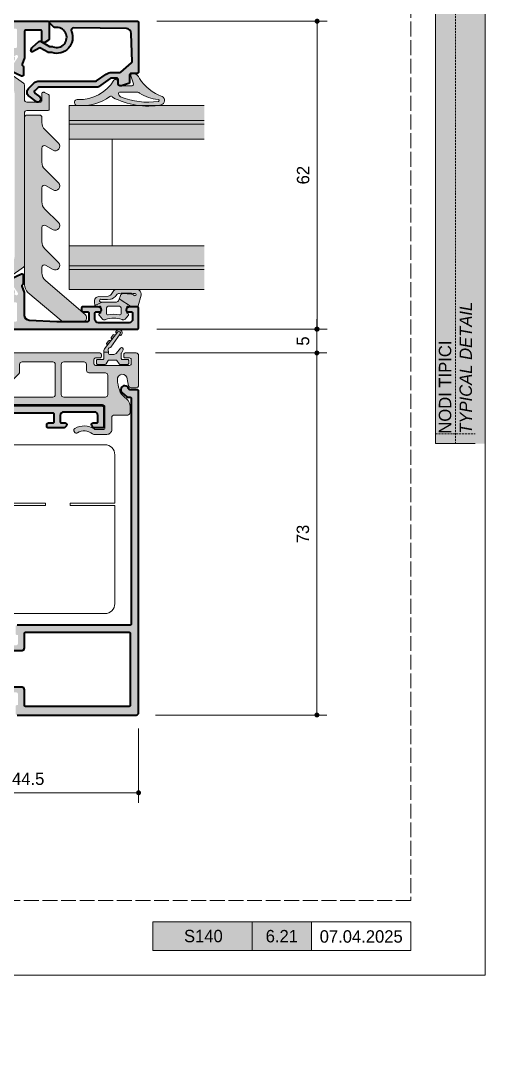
# Model space of a CAD drawing. Header units: millimetres. Extents: x -576 to 4430, y -1196 to 2690.
# Drawn here: x 116.4 to 210, y -803.3 to -593.9 of the extents above; entities that cross this region are included whole.
import ezdxf
from ezdxf.enums import TextEntityAlignment as Align

# ---------------------------------------------------------------- set-up
doc = ezdxf.new("R2010")
doc.units = ezdxf.units.MM
doc.header["$LTSCALE"] = 0.25
doc.header["$MEASUREMENT"] = 0
for name, pattern in [('ACAD_ISO02W100', [15, 12, -3]), ('DOT2', [0.125, 0, -0.125]), ('HIDDEN', [9.525, 6.35, -3.175])]:
    doc.linetypes.add(name, pattern=pattern)
doc.layers.get('0').update_dxf_attribs({"lineweight": 5})
doc.layers.get('Defpoints').update_dxf_attribs({"lineweight": 5})
for name, color, linetype, lineweight in [('01_Aluminum', 4, 'Continuous', 40), ('01_Dimension', 251, 'Continuous', 9), ('01_External Border', 150, 'Continuous', 20), ('01_Fill Glass', 254, 'Continuous', 0), ('01_Fill Plastic', 253, 'Continuous', 0), ('01_Fill Polyamide', 10, 'Continuous', 0), ('01_Glazing [Thin]', 6, 'Continuous', 18), ('01_Plastic', 3, 'Continuous', 20), ('01_Polyamide [Thin]', 201, 'Continuous', 18), ('01_Text', 40, 'Continuous', 25), ('01_Thin line', 8, 'Continuous', 9)]:
    doc.layers.add(name, color=color, linetype=linetype, lineweight=lineweight)
for name, color, linetype, lineweight, true_color in [('01_Fill 2°material', 7, 'Continuous', 0, 0xbfbfbf), ('01_Fill Aluminum', 7, 'Continuous', 0, 0xdcdcdc), ('01_Fill Border Red', 7, 'Continuous', 20, 0xe2001a), ('01_Text [White]', 7, 'Continuous', 25, 0xffffff)]:
    doc.layers.add(name, color=color, linetype=linetype, lineweight=lineweight, true_color=true_color)
doc.layers.add('01_Fill Border Grey', color=7, linetype='Continuous', true_color=0x555655)
doc.layers.add('02_Block Frame', color=7, linetype='Continuous', lineweight=5, true_color=0xe2001a, plot=False)
doc.layers.add('02_Layout Grid', color=252, linetype='DOT2', lineweight=5, plot=False, transparency=0.5)
doc.styles.add('ALUK Main&Secondary Titles', font='GOTHIC.TTF')
doc.styles.add('Aluk Text', font='GOTHIC.TTF')
doc.dimstyles.new('ALUK Manual 1-1', dxfattribs={"dimtxt": 2.5, "dimasz": 1, "dimexe": 2, "dimexo": 4, "dimgap": 1.5, "dimtad": 3, "dimdec": 1, "dimdsep": 46, "dimtxsty": 'Aluk Text', "dimblk": 'DOT', "dimcen": 0, "dimclrd": 256, "dimclre": 256, "dimclrt": 2, "dimaunit": 1, "dimadec": 0, "dimazin": 0, "dimtfac": 0.7, "dimtdec": 1, "dimtmove": 0, "dimatfit": 3, "dimldrblk": 'DOT', "dimfxl": 1, "dimtolj": 2, "dimlwd": -1, "dimlwe": -1, "dimarcsym": 0})

# ---------------------------------------------------------------- blocks, each defined once
blk = doc.blocks.new('serie_')
at = {"layer": '01_Text [White]', "color": 7, "true_color": 0xffffff, "insert": (10, -2.87), "char_height": 2.5, "attachment_point": 5, "style": 'ALUK Main&Secondary Titles'}
blk.add_mtext_dynamic_manual_height_columns('S140', width=20, gutter_width=12.5, heights=[0], dxfattribs=at)
blk = doc.blocks.new('_Dot')
at = {"color": 0, "linetype": 'ByBlock', "lineweight": -2}
blk.add_line((-0.5, 0), (-1, 0), dxfattribs=at)
at = {"color": 0, "linetype": 'ByBlock', "const_width": 0.5}
blk.add_lwpolyline([(-0.25, 0, 1), (0.25, 0, 1)], format="xyb", close=True, dxfattribs=at)
blk = doc.blocks.new('*D294')
at = {"layer": '01_Dimension', "ltscale": 0.25, "transparency": 16777216}
for p, q in [((140.12, -736.38), (140.12, -751.3)), ((95.62, -743.5), (95.62, -751.3)), ((96.62, -749.3), (139.12, -749.3))]:
    blk.add_line(p, q, dxfattribs=at)
at = {"layer": 'Defpoints', "color": 0, "ltscale": 0.25, "transparency": 16777216}
for p in [(140.12, -732.38), (95.62, -739.5), (140.12, -749.3)]:
    blk.add_point(p, dxfattribs=at)
at = {"layer": '01_Dimension', "ltscale": 0.25, "transparency": 16777216, "rotation": 180}
blk.add_blockref('_Dot', (95.62, -749.3), dxfattribs=at)
at = {"layer": '01_Dimension', "ltscale": 0.25, "transparency": 16777216}
blk.add_blockref('_Dot', (140.12, -749.3), dxfattribs=at)
at = {"layer": '01_Dimension', "color": 2, "ltscale": 0.25, "transparency": 16777216, "insert": (117.87, -746.49), "char_height": 2.5, "attachment_point": 5, "style": 'Aluk Text'}
blk.add_mtext('\\A2;44.5', dxfattribs=at)
blk = doc.blocks.new('*D297')
at = {"layer": '01_Dimension', "ltscale": 0.25, "transparency": 16777216}
for p, q in [((143.62, -660.74), (178.06, -660.74)), ((176.06, -732.64), (176.06, -661.74)), ((143.52, -733.64), (178.06, -733.64))]:
    blk.add_line(p, q, dxfattribs=at)
at = {"layer": 'Defpoints', "color": 0, "ltscale": 0.25, "transparency": 16777216}
for p in [(139.62, -660.74), (176.06, -660.74), (139.52, -733.64)]:
    blk.add_point(p, dxfattribs=at)
at = {"layer": '01_Dimension', "ltscale": 0.25, "transparency": 16777216}
for p, rotation in [((176.06, -660.74), 90), ((176.06, -733.64), 270)]:
    blk.add_blockref('_Dot', p, dxfattribs=dict(at, rotation=rotation))
at = {"layer": '01_Dimension', "color": 2, "ltscale": 0.25, "transparency": 16777216, "insert": (173.25, -697.19), "char_height": 2.5, "attachment_point": 5, "rotation": 90, "style": 'Aluk Text'}
blk.add_mtext('\\A2;73', dxfattribs=at)
blk = doc.blocks.new('*D298')
at = {"layer": '01_Dimension', "ltscale": 0.25, "transparency": 16777216}
for p, q in [((176.06, -654.94), (176.06, -653.94)), ((143.82, -655.94), (178.06, -655.94)), ((176.06, -660.74), (176.06, -655.94)), ((143.52, -660.74), (178.06, -660.74)), ((176.06, -661.74), (176.06, -662.74))]:
    blk.add_line(p, q, dxfattribs=at)
at = {"layer": 'Defpoints', "color": 0, "ltscale": 0.25, "transparency": 16777216}
for p in [(139.82, -655.94), (176.06, -655.94), (139.52, -660.74)]:
    blk.add_point(p, dxfattribs=at)
at = {"layer": '01_Dimension', "ltscale": 0.25, "transparency": 16777216}
for p, rotation in [((176.06, -655.94), 270), ((176.06, -660.74), 90)]:
    blk.add_blockref('_Dot', p, dxfattribs=dict(at, rotation=rotation))
at = {"layer": '01_Dimension', "color": 2, "ltscale": 0.25, "transparency": 16777216, "insert": (173.28, -658.34), "char_height": 2.5, "attachment_point": 5, "rotation": 90, "style": 'Aluk Text'}
blk.add_mtext('\\A2;5', dxfattribs=at)
blk = doc.blocks.new('*D299')
at = {"layer": '01_Dimension', "ltscale": 0.25, "transparency": 16777216}
for p, q in [((143.82, -593.94), (178.11, -593.94)), ((176.11, -654.94), (176.11, -594.94)), ((143.82, -655.94), (178.11, -655.94))]:
    blk.add_line(p, q, dxfattribs=at)
at = {"layer": 'Defpoints', "color": 0, "ltscale": 0.25, "transparency": 16777216}
for p in [(139.82, -593.94), (176.11, -593.94), (139.82, -655.94)]:
    blk.add_point(p, dxfattribs=at)
at = {"layer": '01_Dimension', "ltscale": 0.25, "transparency": 16777216}
for p, rotation in [((176.11, -593.94), 90), ((176.11, -655.94), 270)]:
    blk.add_blockref('_Dot', p, dxfattribs=dict(at, rotation=rotation))
at = {"layer": '01_Dimension', "color": 2, "ltscale": 0.25, "transparency": 16777216, "insert": (173.3, -624.94), "char_height": 2.5, "attachment_point": 5, "rotation": 90, "style": 'Aluk Text'}
blk.add_mtext('\\A2;62', dxfattribs=at)
blk = doc.blocks.new('*D300')
at = {"layer": '01_Dimension', "ltscale": 0.25, "transparency": 16777216}
for p, q in [((58.12, -590.44), (58.12, -581.91)), ((122.12, -590.44), (122.12, -581.91)), ((59.12, -583.91), (121.12, -583.91))]:
    blk.add_line(p, q, dxfattribs=at)
at = {"layer": 'Defpoints', "color": 0, "ltscale": 0.25, "transparency": 16777216}
for p in [(122.12, -583.91), (58.12, -594.44), (122.12, -594.44)]:
    blk.add_point(p, dxfattribs=at)
at = {"layer": '01_Dimension', "ltscale": 0.25, "transparency": 16777216, "rotation": 180}
blk.add_blockref('_Dot', (58.12, -583.91), dxfattribs=at)
at = {"layer": '01_Dimension', "ltscale": 0.25, "transparency": 16777216}
blk.add_blockref('_Dot', (122.12, -583.91), dxfattribs=at)
at = {"layer": '01_Dimension', "color": 2, "ltscale": 0.25, "transparency": 16777216, "insert": (90.12, -581.09), "char_height": 2.5, "attachment_point": 5, "style": 'Aluk Text'}
blk.add_mtext('\\A2;64', dxfattribs=at)
blk = doc.blocks.new('*D301')
at = {"layer": '01_Dimension', "ltscale": 0.25, "transparency": 16777216}
for p, q in [((122.12, -590.24), (122.12, -581.91)), ((140.12, -590.24), (140.12, -581.91)), ((123.12, -583.91), (139.12, -583.91))]:
    blk.add_line(p, q, dxfattribs=at)
at = {"layer": 'Defpoints', "color": 0, "ltscale": 0.25, "transparency": 16777216}
for p in [(140.12, -583.91), (122.12, -594.24), (140.12, -594.24)]:
    blk.add_point(p, dxfattribs=at)
at = {"layer": '01_Dimension', "ltscale": 0.25, "transparency": 16777216, "rotation": 180}
blk.add_blockref('_Dot', (122.12, -583.91), dxfattribs=at)
at = {"layer": '01_Dimension', "ltscale": 0.25, "transparency": 16777216}
blk.add_blockref('_Dot', (140.12, -583.91), dxfattribs=at)
at = {"layer": '01_Dimension', "color": 2, "ltscale": 0.25, "transparency": 16777216, "insert": (131.12, -581.09), "char_height": 2.5, "attachment_point": 5, "style": 'Aluk Text'}
blk.add_mtext('\\A2;18', dxfattribs=at)
blk = doc.blocks.new('V03018 not at work')
at = {"layer": '01_Fill 2°material', "ltscale": 0.25}
h = blk.add_hatch(color=256, dxfattribs=at)
h.dxf.hatch_style = 1
h.paths.add_polyline_path([(-1.03, 6.73, 0.972448), (-1.52, 6.37), (0.37, 3.68, 0.14422), (0.46, 3.61), (0.69, 3.51, -0.360918), (0.88, 3.17, 0.041791), (0.87, 3.13), (0.86, 2.63), (1.76, 2.63), (1.76, 2.99, 0.16844), (1.63, 3.36)])
at = {"layer": '01_Fill Plastic', "ltscale": 0.25}
h = blk.add_hatch(color=256, dxfattribs=at)
h.dxf.hatch_style = 1
h.paths.add_polyline_path([(1.76, 2.63), (0.86, 2.63), (0.86, 2.56, -0.404333), (0.46, 2.17), (-0.21, 2.17, -0.225762), (-0.68, 2.39), (-1.56, 3.48, 0.912851), (-2.11, 3.11), (-1.77, 2.49, -0.125788), (-1.74, 2.39), (-1.74, 1.4, -0.414214), (-1.94, 1.2), (-3.04, 1.2, 0.414214), (-3.24, 1), (-3.24, 0.4, 0.414214), (-3.04, 0.2), (-1.46, 0.2, 0.259925), (-1.29, 0.29), (-0.87, 0.97, -0.259925), (-0.7, 1.07), (0.72, 1.07, -0.259925), (0.89, 0.97), (1.31, 0.29, 0.259925), (1.48, 0.2), (3.06, 0.2, 0.414214), (3.26, 0.4), (3.26, 1, 0.414214), (3.06, 1.2), (1.96, 1.2, -0.414214), (1.76, 1.4)])
h.paths.add_polyline_path([(0.81, 4.96, 0.414213), (0.53, 4.99), (0.42, 4.9), (1.03, 4.11), (1.15, 4.21, 0.414214), (1.19, 4.49)])
h.paths.add_polyline_path([(-0.11, 6.14, 0.414213), (-0.4, 6.17), (-0.51, 6.08), (0.11, 5.29), (0.22, 5.39, 0.414214), (0.26, 5.67)])
h.paths.add_polyline_path([(-1.8, 6.17), (-1.73, 6.07, 0.414213), (-1.45, 6.02), (-1.33, 6.11), (-1.52, 6.37, -0.972447), (-1.03, 6.73), (-0.82, 6.47), (-0.71, 6.56, 0.414214), (-0.67, 6.84), (-0.76, 6.95, 0.972448)])
at = {"layer": '01_Plastic'}
for points in [[(-1.03, 6.73), (-0.82, 6.47), (-0.71, 6.56, 0.414214), (-0.67, 6.84), (-0.76, 6.95, 0.972448), (-1.8, 6.17), (-1.73, 6.07, 0.414213), (-1.45, 6.02), (-1.33, 6.11), (-1.52, 6.37, -0.972448)], [(0.87, 3.13), (0.86, 2.63), (1.76, 2.63), (1.76, 2.99, 0.16844), (1.63, 3.36), (-1.03, 6.73, 0.972448), (-1.52, 6.37), (0.37, 3.68, 0.14422), (0.46, 3.61), (0.69, 3.51, -0.360918), (0.88, 3.17, 0.041791)], [(0.11, 5.29), (0.22, 5.39, 0.414214), (0.26, 5.67), (-0.11, 6.14, 0.414213), (-0.4, 6.17), (-0.51, 6.08)], [(1.15, 4.21, 0.414214), (1.19, 4.49), (0.81, 4.96, 0.414213), (0.53, 4.99), (0.42, 4.9), (1.03, 4.11)]]:
    blk.add_lwpolyline(points, format="xyb", close=True, dxfattribs=at)
blk.add_lwpolyline([(-2.11, 3.11), (-1.77, 2.49, -0.125788), (-1.74, 2.39), (-1.74, 1.4, -0.414214), (-1.94, 1.2), (-3.04, 1.2, 0.414214), (-3.24, 1), (-3.24, 0.4, 0.414214), (-3.04, 0.2), (-1.46, 0.2, 0.259925), (-1.29, 0.29), (-0.87, 0.97, -0.259925), (-0.7, 1.07), (0.72, 1.07, -0.259925), (0.89, 0.97), (1.31, 0.29, 0.259925), (1.48, 0.2), (3.06, 0.2, 0.414214), (3.26, 0.4), (3.26, 1, 0.414214), (3.06, 1.2), (1.96, 1.2, -0.414214), (1.76, 1.4), (1.76, 2.63), (0.86, 2.63), (0.86, 2.56, -0.404333), (0.46, 2.17), (-0.21, 2.17, -0.225762), (-0.68, 2.39), (-1.56, 3.48, 0.912851), (-2.11, 3.11)], format="xyb", dxfattribs=at)
blk = doc.blocks.new('PAGE dispari')
at = {"layer": '01_Fill Border Red', "ltscale": 0.25}
h = blk.add_hatch(color=256, dxfattribs=at)
h.dxf.hatch_style = 1
h.paths.add_polyline_path([(200, 107), (200, 297), (210, 297), (210, 107)])
at = {"layer": '02_Block Frame'}
for p, q in [((200, 107), (200, 297)), ((208, 107), (200, 107))]:
    blk.add_line(p, q, dxfattribs=at)
blk.add_lwpolyline([(0, 0), (0, 297), (210, 297), (210, 0)], close=True, dxfattribs=at)
at = {"layer": '02_Block Frame', "linetype": 'ACAD_ISO02W100'}
blk.add_lwpolyline([(18, 15), (18, 282), (195, 282), (195, 15)], close=True, dxfattribs=at)
at = {"layer": '02_Layout Grid', "linetype": 'HIDDEN', "ltscale": 0.25}
for p, q in [((204, 107), (204, 297)), ((200, 109), (208, 109))]:
    blk.add_line(p, q, dxfattribs=at)
at = {"layer": '01_Text [White]', "color": 7, "true_color": 0xffffff, "insert": (204, 109), "char_height": 2.5, "attachment_point": 4, "rotation": 90, "style": 'ALUK Main&Secondary Titles'}
blk.add_mtext_dynamic_manual_height_columns('NODI TIPICI\\P{\\fCentury Gothic|b0|i1|c0|p34;TYPICAL DETAIL}', width=120.6297, gutter_width=15, heights=[0], dxfattribs=at)

msp = doc.modelspace()

# ---------------------------------------------------------------- hatches: boundary and pattern name
at = {"layer": '01_Fill 2°material', "ltscale": 0.25}
h = msp.add_hatch(color=256, dxfattribs=at)
h.dxf.hatch_style = 1
h.paths.add_polyline_path([(138.723, -651.44), (139.743, -651.44, 0.3394543), (140.033, -651.217), (140.627, -649.12, 0.1482487), (140.651, -648.831, 0.2751645), (139.988, -647.94), (135.77, -647.94, 0.2126775), (135.163, -648.176), (134.6, -648.959, -0.2299984), (133.985, -649.291), (132.123, -649.371, 0.4281836), (131.206, -650.49), (131.292, -651.192), (132.758, -650.49, -0.2920037), (132.283, -650.393, 0.2172113), (132.268, -650.364, -0.7781694), (132.676, -649.972), (133.888, -649.966), (134.445, -649.928, 0.0547678), (134.774, -649.845), (135.047, -649.673), (135.441, -649.358, 0.161076), (135.648, -649.106), (135.692, -649.041, -0.2259164), (136.242, -648.776, -0.0661656), (139.007, -648.744, 0.1295709), (139.261, -648.765, -1.8048413), (139.229, -649.162, 0.2184161), (138.668, -648.872), (136.956, -648.766, 0.3394543), (136.473, -649.137), (136.228, -649.821)])
at = {"layer": '01_Fill Aluminum', "ltscale": 0.25}
h = msp.add_hatch(color=256, dxfattribs=at)
h.dxf.hatch_style = 1
h.paths.add_polyline_path([(93.923, -602.44), (94.223, -602.14), (93.923, -601.84), (93.923, -596.693, 0.4008391), (92.969, -595.694), (87.423, -595.44), (86.723, -595.44, 0.4142136), (86.423, -595.74), (86.423, -597.64, -0.4142136), (86.123, -597.94), (84.023, -597.94, -0.4142136), (83.723, -597.64), (83.723, -596.94, -0.4142136), (84.023, -596.64), (84.923, -596.64, 0.4142136), (85.223, -596.34), (85.223, -595.74, 0.4142136), (84.923, -595.44), (68.423, -595.44, 0.4142136), (68.123, -595.74), (68.123, -596.34, 0.4142136), (68.423, -596.64), (69.323, -596.64, -0.4142136), (69.623, -596.94), (69.623, -597.64, -0.4142136), (69.323, -597.94), (65.723, -597.94, -0.4142136), (65.423, -597.64), (65.423, -597.24, -0.4142136), (65.723, -596.94), (66.623, -596.94, 0.4142136), (66.923, -596.64), (66.923, -595.942, 0.4142136), (66.623, -595.642), (65.873, -595.642, -0.2679492), (65.613, -595.492, 0.2679492), (65.353, -595.342), (60.892, -595.342, 0.2679492), (60.633, -595.492, -0.2679492), (60.373, -595.642), (59.623, -595.642, 0.4142136), (59.323, -595.942), (59.323, -596.64, 0.4142136), (59.623, -596.94), (60.523, -596.94, -0.4142136), (60.823, -597.24), (60.823, -597.64, -0.4142136), (60.523, -597.94), (58.423, -597.94, -0.4142136), (58.123, -597.64), (58.123, -594.44, -0.4142136), (58.623, -593.94), (121.823, -593.94, -0.4142136), (122.123, -594.24), (122.123, -597.489, -0.2679492), (121.973, -597.749), (121.192, -598.199, -0.1316525), (121.042, -598.24, -0.5690505), (120.623, -597.94), (120.623, -596.04, 0.4142136), (120.323, -595.74), (117.423, -595.74, 0.4142136), (117.123, -596.04), (117.123, -601.209, -0.0865134), (117.105, -601.311), (116.638, -602.611, 0.3927928), (116.763, -602.905), (116.778, -602.912, -0.2944134), (116.917, -603.125), (116.928, -604.704, -0.5486188), (116.503, -604.978), (114.397, -604.03, -0.1779757), (114.249, -603.885), (114.009, -603.377, -0.717549), (114.254, -603.089, 0.3297695), (114.592, -602.973), (115.716, -601.344), (115.797, -601.162, 0.8555309), (115.3, -600.84, -0.213411), (115.076, -600.94), (111.223, -600.94, 0.4142136), (110.923, -601.24), (110.923, -601.545), (111.894, -603.135, -0.5855241), (111.723, -603.44), (111.373, -603.44, 0.4142136), (111.073, -603.74), (111.073, -607.153, -0.1811478), (110.827, -607.81, -0.3070224), (109.898, -608.44), (108.473, -608.44, -0.5855241), (108.302, -608.135), (109.273, -606.545), (109.273, -606.24, 0.4142136), (108.973, -605.94), (105.12, -605.94, -0.213411), (104.896, -605.84, 0.8554597), (104.399, -606.162), (104.48, -606.344), (105.605, -607.973, 0.2679492), (105.876, -608.102), (105.991, -608.092, -0.5773503), (106.187, -608.377), (105.947, -608.885, -0.1779757), (105.799, -609.03), (103.69, -609.98, -0.5444666), (103.268, -609.704), (103.279, -608.125, -0.3039838), (103.426, -607.908, 0.4027378), (103.559, -607.611), (103.029, -606.138, 0.3163633), (102.747, -605.94), (95.923, -605.94, 0.4142136), (95.423, -606.44, -0.4142136), (94.923, -606.94), (94.423, -606.94, -0.4142136), (93.923, -606.44)])
h.paths.add_polyline_path([(95.723, -604.44), (108.823, -604.44, 0.4142136), (109.123, -604.14), (109.123, -602.44), (109.423, -602.14), (109.123, -601.84), (109.123, -599.64, -0.4142136), (109.423, -599.34), (115.323, -599.34, 0.4142136), (115.623, -599.04), (115.623, -595.74, 0.4142136), (115.323, -595.44), (95.723, -595.44, 0.4142136), (95.423, -595.74), (95.423, -604.14, 0.4142136)], flags=16)
h.paths.add_polyline_path([(58.123, -652.24, -0.4142136), (58.423, -651.94), (60.523, -651.94, -0.4142136), (60.823, -652.24), (60.823, -652.64, -0.4142136), (60.523, -652.94), (59.623, -652.94, 0.4142136), (59.323, -653.24), (59.323, -653.938, 0.4142136), (59.623, -654.238), (60.373, -654.238, -0.2679492), (60.633, -654.388, 0.2679492), (60.892, -654.538), (65.353, -654.538, 0.2679492), (65.613, -654.388, -0.2679492), (65.873, -654.238), (66.623, -654.238, 0.4142136), (66.923, -653.938), (66.923, -653.24, 0.4142136), (66.623, -652.94), (65.723, -652.94, -0.4142136), (65.423, -652.64), (65.423, -652.24, -0.4142136), (65.723, -651.94), (69.323, -651.94, -0.4142136), (69.623, -652.24), (69.623, -652.94, -0.4142136), (69.323, -653.24), (68.423, -653.24, 0.4142136), (68.123, -653.54), (68.123, -654.14, 0.4142136), (68.423, -654.44), (84.923, -654.44, 0.4142136), (85.223, -654.14), (85.223, -653.54, 0.4142136), (84.923, -653.24), (84.023, -653.24, -0.4142136), (83.723, -652.94), (83.723, -652.24, -0.4142136), (84.023, -651.94), (86.123, -651.94, -0.4142136), (86.423, -652.24), (86.423, -654.14, 0.4142136), (86.723, -654.44), (87.423, -654.44), (92.969, -654.185, 0.4008391), (93.923, -653.186), (93.923, -648.04), (94.223, -647.74), (93.923, -647.44), (93.923, -643.44, -0.4142136), (94.423, -642.94), (94.923, -642.94, -0.4142136), (95.423, -643.44, 0.4142136), (95.923, -643.94), (102.747, -643.94, 0.3163633), (103.029, -643.741), (103.559, -642.268, 0.3927928), (103.433, -641.974), (103.418, -641.967, -0.2944134), (103.279, -641.754), (103.268, -640.175, -0.5486188), (103.693, -639.901), (105.799, -640.849, -0.1779757), (105.947, -640.994), (106.187, -641.502, -0.717549), (105.942, -641.791, 0.3297695), (105.605, -641.906), (104.48, -643.535), (104.399, -643.718, 0.8555309), (104.896, -644.04, -0.213411), (105.12, -643.94), (108.973, -643.94, 0.4142136), (109.273, -643.64), (109.273, -643.334), (108.302, -641.744, -0.5855241), (108.473, -641.44), (109.898, -641.44, -0.3070224), (110.827, -642.069, -0.1811478), (111.073, -642.726), (111.073, -646.14, 0.4142136), (111.373, -646.44), (111.723, -646.44, -0.5855241), (111.894, -646.744), (110.923, -648.334), (110.923, -648.64, 0.4142136), (111.223, -648.94), (115.076, -648.94, -0.213411), (115.3, -649.04, 0.8554597), (115.797, -648.718), (115.716, -648.535), (114.592, -646.906, 0.2679492), (114.321, -646.777), (114.206, -646.787, -0.5773503), (114.009, -646.502), (114.249, -645.994, -0.1779757), (114.397, -645.849), (116.506, -644.899, -0.5444666), (116.928, -645.175), (116.917, -646.754, -0.3039838), (116.771, -646.971, 0.4027378), (116.638, -647.268), (117.105, -648.569, -0.0865134), (117.123, -648.67), (117.123, -653.186, 0.4008391), (118.077, -654.185), (123.623, -654.44), (129.823, -654.44, 0.4142136), (130.123, -654.14), (130.123, -652.74, 0.4142136), (129.823, -652.44), (128.923, -652.44, -0.4142136), (128.623, -652.14), (128.623, -651.74, -0.4142136), (128.923, -651.44), (131.923, -651.44, -0.4142136), (132.623, -652.14, -0.4142136), (132.323, -652.44), (131.623, -652.44, 0.4142136), (131.323, -652.74), (131.323, -653.94, 0.4142136), (132.023, -654.64), (138.223, -654.64, 0.4142136), (138.923, -653.94), (138.923, -652.74, 0.4142136), (138.623, -652.44), (137.923, -652.44, -0.4142136), (137.623, -652.14, -0.4142136), (138.323, -651.44), (139.823, -651.44, -0.4142136), (140.123, -651.74), (140.123, -655.64, -0.4142136), (139.823, -655.94), (58.623, -655.94, -0.4142136), (58.123, -655.44)])
h.paths.add_polyline_path([(95.723, -654.44), (115.323, -654.44, 0.4142136), (115.623, -654.14), (115.623, -650.84, 0.4142136), (115.323, -650.54), (109.423, -650.54, -0.4142136), (109.123, -650.24), (109.123, -648.04), (109.423, -647.74), (109.123, -647.44), (109.123, -645.74, 0.4142136), (108.823, -645.44), (95.723, -645.44, 0.4142136), (95.423, -645.74), (95.423, -654.14, 0.4142136)], flags=16)
h = msp.add_hatch(color=256, dxfattribs=at)
h.dxf.hatch_style = 1
h.paths.add_polyline_path([(119.465, -610.115), (118.033, -609.015, -0.4579875), (117.922, -607.505), (119.095, -606.332, -0.1989124), (119.802, -606.04), (131.367, -606.04, 0.1539147), (131.653, -605.949), (133.578, -604.601, -0.1539147), (134.726, -604.24), (136.32, -604.24, 0.1755947), (136.512, -604.17), (138.707, -602.339, 0.2378242), (138.814, -602.091), (138.65, -596.399, 0.4022031), (137.663, -595.428), (127.052, -595.296, 0.5420709), (126.579, -595.987, -0.6394709), (122.644, -600.261, 0.0779544), (122.553, -600.247), (122.001, -600.247, -0.1316525), (121.851, -600.207), (120.37, -599.351, 0.2608279), (120.077, -599.348), (118.724, -600.081, -0.5685094), (118.429, -599.905), (118.429, -599.887, -0.2125566), (118.76, -599.144), (120.024, -598.005, -0.3249197), (120.375, -597.968), (122.173, -599.007, 0.1316525), (122.323, -599.047), (122.761, -599.047, -0.0964724), (122.874, -599.069, 1.3146192), (123.314, -595.239, -0.2397132), (123.055, -595.155), (122.181, -594.281, -0.6681786), (122.323, -593.94), (139.923, -593.94, -0.4142136), (140.123, -594.14), (140.123, -604.14, -0.4142136), (139.823, -604.44), (138.623, -604.44, 0.4142136), (138.323, -604.74), (138.323, -606.174, -0.3249197), (138.116, -606.46), (136.684, -606.925, -0.0787017), (136.591, -606.94), (136.323, -606.94, -0.4142136), (136.023, -606.64), (136.023, -605.74, 0.4142136), (135.723, -605.44), (134.568, -605.44, 0.1539147), (134.396, -605.494), (132.032, -607.149, -0.1539147), (131.745, -607.24), (120.009, -607.24, 0.1989124), (119.797, -607.327), (119.173, -607.951, 0.4529658), (119.203, -608.401), (120.196, -609.164, -1.0000383)])
h = msp.add_hatch(color=256, dxfattribs=at)
h.dxf.hatch_style = 1
h.paths.add_polyline_path([(138.428, -717.24, 0.4142136), (138.128, -716.94), (117.423, -716.94, 0.4142136), (117.123, -717.24), (117.123, -720.14, -0.4142136), (116.623, -720.64), (111.023, -720.64, -0.7734665), (110.877, -720.078), (112.555, -719.129, -0.3370246), (113.394, -719.243), (113.703, -719.552, 0.1989124), (113.915, -719.64), (115.323, -719.64, 0.4142136), (115.823, -719.14), (115.823, -717.54), (115.623, -717.54, -0.4142136), (115.323, -717.24), (115.323, -715.84, -0.4142136), (115.623, -715.54), (138.328, -715.54, 0.4142136), (138.628, -715.24), (138.628, -669.942, 0.4142136), (138.328, -669.642), (137.977, -669.642, -0.176327), (137.784, -669.571), (136.81, -668.754, -1.3535628), (138.094, -667.923, 0.3354367), (138.383, -668.142), (139.824, -668.142, -0.4142136), (140.124, -668.442), (140.124, -733.14, -0.4142136), (139.624, -733.64), (115.623, -733.64, -0.4142136), (115.323, -733.34), (115.323, -731.94, -0.4142136), (115.623, -731.64), (115.823, -731.64), (115.823, -729.54, 0.4142136), (115.323, -729.04), (113.915, -729.04, 0.1989124), (113.703, -729.127), (113.394, -729.437, -0.3370246), (112.555, -729.551), (110.873, -728.6, -0.7681339), (111.023, -728.04), (116.623, -728.04, -0.4142136), (117.123, -728.54), (117.123, -731.64, 0.4142136), (117.423, -731.94), (138.128, -731.94, 0.4142136), (138.428, -731.64)])
h = msp.add_hatch(color=256, dxfattribs=at)
h.dxf.hatch_style = 1
h.paths.add_polyline_path([(80.279, -679.317, 0.1378721), (80.323, -679.161), (80.323, -678.94, 0.4142136), (80.023, -678.64), (76.17, -678.64, -0.213411), (75.946, -678.54, 0.8554597), (75.449, -678.862), (75.53, -679.045), (76.654, -680.673, 0.2679492), (76.925, -680.802), (77.04, -680.793, -0.5773503), (77.237, -681.078), (76.997, -681.585, -0.1779757), (76.849, -681.73), (74.74, -682.68, -0.5444666), (74.318, -682.404), (74.329, -680.825, -0.3039838), (74.475, -680.609, 0.4027378), (74.608, -680.311), (74.14, -679.009, -0.0865179), (74.123, -678.908), (74.123, -677.64, -0.4142083), (74.623, -677.14), (75.623, -677.14, 0.4142136), (76.623, -676.14), (76.623, -673.84, 0.4142136), (75.623, -672.84), (61.423, -672.84, 0.4142136), (61.123, -673.14), (61.123, -674.54, 0.4142136), (61.423, -674.84), (62.323, -674.84, -0.4142136), (62.623, -675.14), (62.623, -675.54, -0.4142136), (62.323, -675.84), (59.323, -675.84, -0.4142136), (58.623, -675.14, -0.4142136), (58.923, -674.84), (59.623, -674.84, 0.4142136), (59.923, -674.54), (59.923, -673.34, 0.4142136), (59.223, -672.64), (53.023, -672.64, 0.4142136), (52.323, -673.34), (52.323, -674.54, 0.4142136), (52.623, -674.84), (53.323, -674.84, -0.4142136), (53.623, -675.14, -0.4142136), (52.923, -675.84), (51.423, -675.84, -0.4142136), (51.123, -675.54), (51.123, -671.64, -0.4142136), (51.423, -671.34), (132.823, -671.34, -0.4142136), (133.123, -671.64), (133.123, -675.54, -0.4142136), (132.823, -675.84), (131.323, -675.84, -0.4142136), (130.623, -675.14, -0.4142136), (130.923, -674.84), (131.623, -674.84, 0.4142136), (131.923, -674.54), (131.923, -673.34, 0.4142136), (131.223, -672.64), (125.023, -672.64, 0.4142136), (124.323, -673.34), (124.323, -674.54, 0.4142136), (124.623, -674.84), (125.323, -674.84, -0.4142136), (125.623, -675.14, -0.4142136), (124.923, -675.84), (121.923, -675.84, -0.4142136), (121.623, -675.54), (121.623, -675.14, -0.4142136), (121.923, -674.84), (122.823, -674.84, 0.4142136), (123.123, -674.54), (123.123, -673.14, 0.4142136), (122.823, -672.84), (108.623, -672.84, 0.4142136), (107.623, -673.84), (107.623, -676.14, 0.4142136), (108.623, -677.14), (109.623, -677.14, -0.4142083), (110.123, -677.64), (110.123, -678.908, -0.0865179), (110.105, -679.009), (109.637, -680.311, 0.3927928), (109.763, -680.605), (109.778, -680.612, -0.2944134), (109.917, -680.825), (109.927, -682.404, -0.5486188), (109.503, -682.679), (107.397, -681.73, -0.1779757), (107.249, -681.585), (107.008, -681.078, -0.717549), (107.254, -680.789, 0.3297695), (107.591, -680.673), (108.716, -679.045), (108.797, -678.862, 0.8555309), (108.3, -678.54, -0.213411), (108.076, -678.64), (104.223, -678.64, 0.4142136), (103.923, -678.94), (103.923, -679.161, 0.1378721), (103.967, -679.317), (104.894, -680.836, -0.5855241), (104.723, -681.14), (103.298, -681.14, -0.2848632), (102.398, -680.591, 0.2837052), (101.504, -680.04), (95.918, -680.04, 0.3475405), (95.431, -680.424, -0.0778458), (95.033, -681.398, -0.2625905), (94.605, -681.64), (93.85, -681.64, -0.2679492), (93.591, -681.49), (93.422, -681.197, -0.3253046), (93.459, -680.846, 0.1092393), (93.843, -680.17), (94.13, -680.259, 0.1892102), (94.015, -678.729), (93.745, -678.859, 0.1892102), (92.78, -677.964), (92.89, -677.685, 0.1892102), (91.356, -677.685), (91.465, -677.964, 0.1892102), (90.501, -678.859), (90.231, -678.729, 0.1892102), (90.116, -680.259), (90.403, -680.17, 0.1092393), (90.787, -680.846, -0.3253046), (90.824, -681.197), (90.655, -681.49, -0.2679492), (90.395, -681.64), (89.641, -681.64, -0.2625905), (89.213, -681.398, -0.0778458), (88.815, -680.424, 0.3475405), (88.328, -680.04), (82.742, -680.04, 0.2614126), (81.888, -680.519), (81.802, -680.661, -0.2614126), (80.948, -681.14), (79.523, -681.14, -0.5855241), (79.352, -680.836)])
h.paths.add_polyline_path([(88.613, -678.44, 0.2874897), (89.063, -678.158, -0.6267832), (95.183, -678.158, 0.2874897), (95.633, -678.44), (101.467, -678.44, 0.1539147), (101.754, -678.349), (103.352, -677.23, -0.1539147), (103.639, -677.14), (105.023, -677.14, 0.4142136), (106.023, -676.14), (106.023, -673.84, 0.4142136), (105.023, -672.84), (79.223, -672.84, 0.4142136), (78.223, -673.84), (78.223, -676.14, 0.4141968), (79.223, -677.14), (80.607, -677.14, -0.1539147), (80.894, -677.23), (82.492, -678.349, 0.1539147), (82.779, -678.44)], flags=16)
at = {"layer": '01_Fill Border Grey', "ltscale": 0.25}
h = msp.add_hatch(color=256, dxfattribs=at)
h.dxf.hatch_style = 1
h.paths.add_polyline_path([(175, -781.035), (143, -781.035), (143, -775.29), (175, -775.29)])
at = {"layer": '01_Fill Glass', "ltscale": 0.25}
h = msp.add_hatch(color=256, dxfattribs=at)
h.dxf.hatch_style = 1
h.paths.add_polyline_path([(126.123, -610.94), (153.37, -610.94), (153.37, -617.7), (126.123, -617.7)])
h.paths.add_polyline_path([(126.123, -639.18), (153.37, -639.18), (153.37, -647.94), (126.123, -647.94)])
at = {"layer": '01_Fill Plastic', "ltscale": 0.25}
h = msp.add_hatch(color=256, dxfattribs=at)
h.dxf.hatch_style = 1
h.paths.add_polyline_path([(127.926, -609.716, 1.2480948), (127.978, -610.912, 0.1806415), (134.34, -609.097, -0.5713882), (134.856, -609.254, 0.1686679), (144.703, -610.778, 0.6985064), (144.864, -609.11, -0.1590991), (140.283, -605.473, 0.3028165), (138.975, -604.444, 0.5367707), (138.564, -604.969), (139.089, -606.545, -0.5117725), (138.804, -606.94), (136.204, -606.94, -0.4142136), (135.904, -606.64), (135.904, -606.04, 0.7524982), (135.151, -605.831, -0.2720297)])
h.paths.add_polyline_path([(136.367, -608.242), (139.969, -608.242, -0.1383338), (140.339, -608.425, 0.1174169), (144.043, -609.714, -0.9646855), (144.115, -610.091, -0.1368654), (136.482, -609.136, -0.2349744), (136.1, -608.549, -0.5053444)], flags=16)
at = {"layer": '01_Fill Plastic'}
msp.add_hatch(color=256, dxfattribs=at).paths.add_polyline_path([(120.623, -627.486, -0.5773503), (121.373, -627.053), (122.873, -627.919, 0.8769765), (123.959, -626.503), (121.209, -623.753, -0.1989124), (120.623, -622.338), (120.623, -619.486, -0.5773503), (121.373, -619.053), (122.873, -619.919, 0.8769765), (123.959, -618.503), (121.209, -615.753, -0.1989124), (120.623, -614.338), (120.623, -613.34, 0.4142136), (120.123, -612.84), (117.623, -612.84, 0.4142136), (117.123, -613.34), (117.123, -647.013, 0.2194269), (117.824, -648.534), (124.483, -654.22, 0.1785576), (124.807, -654.34), (129.123, -654.34, 0.5374961), (129.583, -653.644, 0.3275064), (129.448, -653.068), (121.324, -646.131, -0.2194269), (120.623, -644.61), (120.623, -643.486, -0.5773503), (121.373, -643.053), (122.873, -643.919, 0.8769765), (123.959, -642.503), (121.209, -639.753, -0.1989124), (120.623, -638.338), (120.623, -635.486, -0.5773503), (121.373, -635.053), (122.873, -635.919, 0.8769765), (123.959, -634.503), (121.209, -631.753, -0.1989124), (120.623, -630.338)])
at = {"layer": '01_Fill Plastic', "ltscale": 0.25}
h = msp.add_hatch(color=256, dxfattribs=at)
h.dxf.hatch_style = 1
h.paths.add_polyline_path([(137.369, -669.7, -0.2431825), (138.423, -671.74), (138.423, -672.74, -0.4142136), (137.923, -673.24), (135.223, -673.24, 0.4142136), (134.723, -673.74), (134.723, -676.14, -0.4142136), (133.723, -677.14), (131.115, -677.14, -0.1705526), (130.803, -677.03, 0.3091465), (127.78, -676.799), (127.683, -676.856, -0.4142136), (127.273, -676.746), (127.073, -676.399, -0.4142136), (127.183, -675.99), (127.28, -675.933, -0.2889915), (131.209, -676.087, 0.1515722), (131.379, -676.14), (133.023, -676.14, 0.4142136), (133.323, -675.84), (133.323, -671.64, 0.4142136), (132.823, -671.14), (99.423, -671.14, -0.4142136), (98.923, -670.64), (98.923, -669.54, -0.4142136), (99.623, -668.84, -0.4142136), (99.923, -669.14), (99.923, -669.64, 0.4142136), (100.223, -669.94), (100.396, -669.94, 0.2679492), (101.262, -669.44), (102.256, -667.717, 0.1316525), (102.323, -667.467), (102.323, -667.212, 0.1316525), (102.256, -666.962), (101.262, -665.24, 0.2679492), (100.396, -664.74), (100.223, -664.74, 0.4142136), (99.923, -665.04), (99.923, -665.54, -0.4142136), (99.623, -665.84, -0.4142136), (98.923, -665.14), (98.923, -664.024, 0.3394543), (98.552, -663.541), (95.623, -662.756), (95.623, -660.76, -0.050353), (95.823, -660.74), (104.523, -660.74, -0.4142136), (105.023, -661.24), (105.023, -661.54, 0.4142136), (105.223, -661.74), (105.673, -661.74, -0.414233), (105.923, -661.99), (105.923, -662.393, -0.4102981), (105.673, -662.64), (105.223, -662.64, 0.4142136), (105.023, -662.84), (105.023, -663.832, 0.1989124), (105.169, -664.186), (107.835, -666.852, 0.1989124), (108.047, -666.94), (109.373, -666.94), (109.673, -667.24), (109.973, -666.94), (111.299, -666.94, 0.1989124), (111.511, -666.852), (114.176, -664.186, 0.1989124), (114.323, -663.832), (114.323, -662.84, 0.4142136), (114.123, -662.64), (113.673, -662.64, -0.4217321), (113.423, -662.383), (113.423, -661.984, -0.4071449), (113.673, -661.74), (114.123, -661.74, 0.4142136), (114.323, -661.54), (114.323, -661.24, -0.4142136), (114.823, -660.74), (115.023, -660.74), (132.323, -660.74, -0.4142136), (132.623, -661.04), (132.623, -661.44, -0.4142136), (132.323, -661.74), (131.423, -661.74, 0.4142136), (131.123, -662.04), (131.123, -662.94, 0.4142136), (131.423, -663.24), (138.323, -663.24, 0.4142136), (138.623, -662.94), (138.623, -662.04, 0.4142136), (138.323, -661.74), (137.423, -661.74, -0.4142136), (137.123, -661.44), (137.123, -661.04, -0.4142136), (137.423, -660.74), (139.623, -660.74, -0.4142136), (140.123, -661.24), (140.123, -667.24, -0.4142136), (139.623, -667.74), (138.577, -667.74, -0.3342235), (138.097, -667.378, -0.0514253), (137.843, -665.965, 1), (135.848, -666.115, 0.0580295), (136.243, -668.159, 0.1632473)])
h.paths.add_polyline_path([(107.053, -668.615), (105.462, -667.024, 0.4931454), (104.675, -667.127), (103.658, -668.89, 0.5773503), (104.091, -669.64), (106.629, -669.64, 0.6681786)], flags=16)
h.paths.add_polyline_path([(112.717, -669.64), (122.823, -669.64, 0.4142136), (123.323, -669.14), (123.323, -663.04, 0.4142136), (122.823, -662.54), (116.623, -662.54, 0.4142136), (116.123, -663.04), (116.123, -664.578, -0.1989124), (115.976, -664.932), (112.293, -668.615, 0.6681786)], flags=16)
h.paths.add_polyline_path([(103.723, -664.037), (103.723, -662.34, 0.4142136), (103.423, -662.04), (100.423, -662.04, 0.4142136), (100.123, -662.34), (100.123, -662.541, 0.3394543), (100.345, -662.83), (102.043, -663.285, -0.1989124), (102.346, -663.518), (102.79, -664.287, 0.767327)], flags=16)
h.paths.add_polyline_path([(124.523, -669.14, 0.4142136), (125.023, -669.64), (133.423, -669.64, 0.4142136), (133.923, -669.14), (133.923, -665.24, 0.4142136), (133.423, -664.74), (130.123, -664.74, -0.4142136), (129.623, -664.24), (129.623, -663.04, 0.4142136), (129.123, -662.54), (125.023, -662.54, 0.4142136), (124.523, -663.04)], flags=16)
h.paths.add_polyline_path([(105.36, -647.112), (105.36, -653.184), (99.963, -653.184), (99.963, -647.112)], flags=9)
h.paths.add_polyline_path([(175.828, -694.578), (175.828, -699.686), (170.431, -699.686), (170.431, -694.578)], flags=9)
h.paths.add_polyline_path([(175.891, -656.756), (175.891, -659.935), (170.494, -659.935), (170.494, -656.756)], flags=9)
h.paths.add_polyline_path([(175.874, -622.332), (175.874, -627.44), (170.477, -627.44), (170.477, -622.332)], flags=9)
h.paths.add_polyline_path([(163.07, -771.477), (166.008, -771.477), (166.008, -776.873), (163.07, -776.873)], flags=9)
h.paths.add_polyline_path([(142.68, -771.477), (145.617, -771.477), (145.617, -776.873), (142.68, -776.873)], flags=9)
h.paths.add_polyline_path([(12.37, -790.604), (44.247, -790.604), (44.247, -803.343), (12.37, -803.343)], flags=9)
h = msp.add_hatch(color=256, dxfattribs=at)
h.dxf.hatch_style = 1
h.paths.add_polyline_path([(133.365, -654.04, 0.0847196), (133.465, -654.023, -0.170664), (136.781, -654.023, 0.0847196), (136.881, -654.04), (137.172, -654.04, 0.2216947), (137.402, -653.932), (138.076, -653.129, 0.5486188), (137.975, -652.807), (137.723, -652.74), (137.723, -651.54, -0.4930418), (137.975, -651.346), (138.323, -651.44), (138.723, -651.44), (136.228, -649.821), (136.122, -650.119, -0.3394543), (135.639, -650.49), (132.758, -650.49), (131.292, -651.192, 0.3635221), (131.587, -651.44), (131.923, -651.44), (132.271, -651.346, -0.4930418), (132.523, -651.54), (132.523, -652.74), (132.271, -652.807, 0.5486188), (132.17, -653.129), (132.844, -653.932, 0.2216947), (133.074, -654.04)])
h.paths.add_polyline_path([(134.223, -651.29), (136.023, -651.29, -0.4142136), (136.623, -651.89), (136.623, -652.759, -0.4734737), (136.264, -653.053, 0.0993311), (133.982, -653.053, -0.4734737), (133.623, -652.759), (133.623, -651.89, -0.4142136)], flags=16)
at = {"layer": '01_Fill Polyamide', "ltscale": 0.25}
h = msp.add_hatch(color=256, dxfattribs=at)
h.dxf.hatch_style = 1
h.paths.add_polyline_path([(115.185, -648.233, -0.131571), (115.212, -648.333), (115.212, -648.54, -0.4142136), (114.812, -648.94), (111.412, -648.94, -0.4142136), (111.012, -648.54), (111.012, -648.333, -0.131571), (111.039, -648.233), (111.852, -646.825, 0.0190364), (111.894, -646.744, 0.0605801), (111.914, -646.7, 0.1020774), (112.012, -646.225), (112.012, -644.766, -0.2435233), (112.435, -643.949), (114.605, -642.415, 0.2435233), (115.112, -641.435), (115.112, -608.444, 0.2435233), (114.605, -607.464), (112.435, -605.93, -0.2435233), (112.012, -605.114), (112.012, -603.654, 0.131571), (111.852, -603.055), (111.039, -601.646, -0.131571), (111.012, -601.546), (111.012, -601.34, -0.4142136), (111.412, -600.94), (114.812, -600.94, -0.4142136), (115.212, -601.34), (115.212, -601.546, -0.131571), (115.185, -601.646), (114.373, -603.055, 0.131571), (114.212, -603.654), (114.212, -604.337, 0.2435233), (114.339, -604.582), (116.901, -606.393, -0.2435233), (117.112, -606.801), (117.112, -609.74, 0.4142136), (117.612, -610.24), (120.312, -610.24, 0.4142136), (120.612, -609.94), (120.612, -608.54, -0.4142136), (120.912, -608.24), (121.032, -608.24, -0.1316525), (121.182, -608.28), (121.962, -608.73, -0.2679492), (122.112, -608.99), (122.112, -611.64, -0.4142136), (121.812, -611.94), (117.612, -611.94, 0.4142136), (117.112, -612.44), (117.112, -643.078, -0.2435233), (116.901, -643.486), (114.339, -645.297, 0.2435233), (114.212, -645.542), (114.212, -646.073), (114.009, -646.502, 0.5773503), (114.206, -646.787), (114.321, -646.777, -0.0215032), (114.346, -646.777, 0.0114105), (114.373, -646.825)])

# ---------------------------------------------------------------- linework, layer by layer
at = {"layer": '01_Aluminum'}
for points in [[(58.623, -593.94), (121.823, -593.94, -0.4142136), (122.123, -594.24), (122.123, -597.489, -0.2679492), (121.973, -597.749), (121.192, -598.199, -0.1316525), (121.042, -598.24), (120.923, -598.24, -0.4142136), (120.623, -597.94), (120.623, -596.04, 0.4142136), (120.323, -595.74), (117.423, -595.74, 0.4142136), (117.123, -596.04), (117.123, -601.209, -0.0865134), (117.105, -601.311), (116.638, -602.611, 0.3927928), (116.763, -602.905), (116.778, -602.912, -0.2944134), (116.917, -603.125), (116.928, -604.704, -0.5486188), (116.503, -604.978), (114.397, -604.03, -0.1779757)], [(58.623, -655.94), (139.823, -655.94, 0.4142136), (140.123, -655.64), (140.123, -651.74, 0.4142136), (139.823, -651.44), (138.323, -651.44, 0.4142136), (137.623, -652.14, 0.4142136), (137.923, -652.44), (138.623, -652.44, -0.4142136), (138.923, -652.74), (138.923, -653.94, -0.4142136), (138.223, -654.64), (132.023, -654.64, -0.4142136), (131.323, -653.94), (131.323, -652.74, -0.4142136), (131.623, -652.44), (132.323, -652.44, 0.4142136), (132.623, -652.14, 0.4142136), (131.923, -651.44), (128.923, -651.44, 0.4142136), (128.623, -651.74), (128.623, -652.14, 0.4142136), (128.923, -652.44), (129.823, -652.44, -0.4142136), (130.123, -652.74), (130.123, -654.14, -0.4142136), (129.823, -654.44), (123.623, -654.44), (118.077, -654.185, -0.4008391), (117.123, -653.186), (117.123, -648.67, 0.0865134), (117.105, -648.569), (116.638, -647.268, -0.3927928), (116.763, -646.974), (116.778, -646.967, 0.2944134), (116.917, -646.754), (116.928, -645.175, 0.5486188), (116.503, -644.901), (114.397, -645.849, 0.1779757)], [(115.623, -733.64), (139.624, -733.64, 0.4142136), (140.124, -733.14), (140.124, -668.442, 0.4142136), (139.824, -668.142), (138.383, -668.142, -0.3354367), (138.094, -667.923, 1.3535628), (136.81, -668.754), (137.784, -669.571, 0.176327), (137.977, -669.642), (138.328, -669.642, -0.4142136), (138.628, -669.942), (138.628, -715.24, -0.4142136), (138.328, -715.54), (115.623, -715.54, 0.4142136)], [(51.423, -671.34), (132.823, -671.34, -0.4142136), (133.123, -671.64), (133.123, -675.54, -0.4142136), (132.823, -675.84), (131.323, -675.84, -0.4142136), (130.623, -675.14, -0.4142136), (130.923, -674.84), (131.623, -674.84, 0.4142136), (131.923, -674.54), (131.923, -673.34, 0.4142136), (131.223, -672.64), (125.023, -672.64, 0.4142136), (124.323, -673.34), (124.323, -674.54, 0.4142136), (124.623, -674.84), (125.323, -674.84, -0.4142136), (125.623, -675.14, -0.4142136), (124.923, -675.84), (121.923, -675.84, -0.4142136), (121.623, -675.54), (121.623, -675.14, -0.4142136), (121.923, -674.84), (122.823, -674.84, 0.4142136), (123.123, -674.54), (123.123, -673.14, 0.4142136), (122.823, -672.84), (108.623, -672.84, 0.4142136)], [(111.023, -720.64), (116.623, -720.64, 0.4142136), (117.123, -720.14), (117.123, -717.24, -0.4142136), (117.423, -716.94), (138.128, -716.94, -0.4142136), (138.428, -717.24), (138.428, -731.64, -0.4142136), (138.128, -731.94), (117.423, -731.94, -0.4142136), (117.123, -731.64), (117.123, -728.54, 0.4142136), (116.623, -728.04), (111.023, -728.04, 0.7681339)]]:
    msp.add_lwpolyline(points, format="xyb", dxfattribs=at)
msp.add_lwpolyline([(122.644, -600.261, 0.0779544), (122.553, -600.247), (122.001, -600.247, -0.1316525), (121.851, -600.207), (120.37, -599.351, 0.2608279), (120.077, -599.348), (118.724, -600.081, -0.5685094), (118.429, -599.905), (118.429, -599.887, -0.2125566), (118.76, -599.144), (120.024, -598.005, -0.3249197), (120.375, -597.968), (122.173, -599.007, 0.1316525), (122.323, -599.047), (122.761, -599.047, -0.0964724), (122.874, -599.069, 1.3146192), (123.314, -595.239, -0.2397132), (123.055, -595.155), (122.181, -594.281, -0.6681786), (122.323, -593.94), (139.923, -593.94, -0.4142136), (140.123, -594.14), (140.123, -604.14, -0.4142156), (139.823, -604.44), (138.623, -604.44, 0.4142136), (138.323, -604.74), (138.323, -606.174, -0.3249197), (138.116, -606.46), (136.684, -606.925, -0.0787017), (136.591, -606.94), (136.323, -606.94, -0.4142136), (136.023, -606.64), (136.023, -605.74, 0.4142136), (135.723, -605.44), (134.568, -605.44, 0.1539147), (134.396, -605.494), (132.032, -607.149, -0.1539147), (131.745, -607.24), (120.009, -607.24, 0.1989124), (119.797, -607.327), (119.173, -607.951, 0.4529658), (119.203, -608.401), (120.196, -609.164, -1), (119.465, -610.115), (118.033, -609.015, -0.4579875), (117.922, -607.505), (119.095, -606.332, -0.1989124), (119.802, -606.04), (131.367, -606.04, 0.1539147), (131.653, -605.949), (133.578, -604.601, -0.1539147), (134.726, -604.24), (136.32, -604.24, 0.1755947), (136.512, -604.17), (138.707, -602.339, 0.2378242), (138.814, -602.091), (138.65, -596.399, 0.4022031), (137.663, -595.428), (127.052, -595.296, 0.5420709), (126.579, -595.987, -0.6394709)], format="xyb", close=True, dxfattribs=at)
at = {"layer": '01_External Border'}
for points in [[(163, -781.035), (143, -781.035), (143, -775.29), (163, -775.29)], [(175, -781.035), (163, -781.035), (163, -775.29), (175, -775.29)], [(195, -781.035), (175, -781.035), (175, -775.29), (195, -775.29)]]:
    msp.add_lwpolyline(points, close=True, dxfattribs=at)
at = {"layer": '01_Glazing [Thin]'}
for p, q in [((153.37, -613.94), (126.123, -613.94)), ((153.37, -614.7), (126.123, -614.7)), ((153.37, -617.7), (126.123, -617.7)), ((134.773, -617.7), (134.773, -639.18)), ((153.37, -639.18), (126.123, -639.18)), ((153.37, -643.18), (126.123, -643.18)), ((153.37, -643.94), (126.123, -643.94))]:
    msp.add_line(p, q, dxfattribs=at)
msp.add_lwpolyline([(153.37, -647.94), (126.123, -647.94), (126.123, -610.94), (153.37, -610.94)], dxfattribs=at)
at = {"layer": '01_Plastic'}
for p, q in [((132.758, -650.49), (131.292, -651.192)), ((136.218, -649.815), (138.723, -651.44))]:
    msp.add_line(p, q, dxfattribs=at)
for points in [[(135.904, -606.04, 0.7524982), (135.151, -605.831, -0.2720297), (127.926, -609.716, 1.2480948), (127.978, -610.912, 0.1806415), (134.34, -609.097, -0.5713882), (134.856, -609.254, 0.1686679), (144.703, -610.778, 0.6985064), (144.864, -609.11, -0.1590991), (140.283, -605.473, 0.3028165), (138.975, -604.444, 0.5367707), (138.564, -604.969), (139.089, -606.545, -0.5117725), (138.804, -606.94), (136.204, -606.94, -0.4142136), (135.904, -606.64)], [(144.115, -610.091, -0.1368654), (136.482, -609.136, -0.2349744), (136.1, -608.549, -0.5053444), (136.367, -608.242), (139.969, -608.242, -0.1383338), (140.339, -608.425, 0.1174169), (144.043, -609.714, -0.9646855)], [(120.123, -612.84, -0.4142136), (120.623, -613.34), (120.623, -614.338, 0.1989124), (121.209, -615.753), (123.959, -618.503, -0.8769765), (122.873, -619.919), (121.373, -619.053, 0.5773503), (120.623, -619.486), (120.623, -622.338, 0.1989124), (121.209, -623.753), (123.959, -626.503, -0.8769765), (122.873, -627.919), (121.373, -627.053, 0.5773503), (120.623, -627.486), (120.623, -630.338, 0.1989124), (121.209, -631.753), (123.959, -634.503, -0.8769765), (122.873, -635.919), (121.373, -635.053, 0.5773503), (120.623, -635.486), (120.623, -638.338, 0.1989124), (121.209, -639.753), (123.959, -642.503, -0.8769765), (122.873, -643.919), (121.373, -643.053, 0.5773503), (120.623, -643.486), (120.623, -644.61, 0.2194269), (121.324, -646.131), (129.448, -653.068, -0.2194269), (129.623, -653.448), (129.623, -653.84, -0.4142136), (129.123, -654.34), (124.807, -654.34, -0.1785576), (124.483, -654.22), (117.824, -648.534, -0.2194269), (117.123, -647.013), (117.123, -613.34, -0.4142136), (117.623, -612.84)], [(133.365, -654.04), (133.074, -654.04, -0.2216947), (132.844, -653.932), (132.17, -653.129, -0.5486188), (132.271, -652.807), (132.523, -652.74), (132.523, -651.54, 0.4930418), (132.271, -651.346), (131.923, -651.44), (131.587, -651.44, -0.3635221), (131.292, -651.192), (131.206, -650.49, -0.4281836), (132.123, -649.371), (133.985, -649.291, 0.2299984), (134.6, -648.959), (135.163, -648.176, -0.2126775), (135.77, -647.94), (139.988, -647.94, -0.2751645), (140.651, -648.831, -0.1482487), (140.627, -649.12), (140.033, -651.217, -0.3394543), (139.743, -651.44), (138.323, -651.44), (137.975, -651.346, 0.4930418), (137.723, -651.54), (137.723, -652.74), (137.975, -652.807, -0.5486188), (138.076, -653.129), (137.402, -653.932, -0.2216947), (137.172, -654.04), (136.881, -654.04, -0.0847196), (136.781, -654.023, 0.170664), (133.465, -654.023, -0.0847196)], [(132.758, -650.49), (135.639, -650.49, 0.3394543), (136.122, -650.119), (136.473, -649.137, -0.3394543), (136.956, -648.766), (138.691, -648.874, -0.2104988), (139.229, -649.162, 1.8048413), (139.261, -648.765, -0.1295709), (139.007, -648.744, 0.0661656), (136.242, -648.776, 0.2259164), (135.692, -649.041), (135.648, -649.106, -0.161076), (135.441, -649.358), (135.047, -649.673), (134.774, -649.845, -0.0547678), (134.445, -649.928), (133.888, -649.966), (132.676, -649.972, 0.7781694), (132.268, -650.364, -0.2172113), (132.283, -650.393, 0.2920037)], [(134.223, -651.29, 0.4142136), (133.623, -651.89), (133.623, -652.759, 0.4734737), (133.982, -653.053, -0.0993311), (136.264, -653.053, 0.4734737), (136.623, -652.759), (136.623, -651.89, 0.4142136), (136.023, -651.29)], [(112.293, -668.615, 0.6681786), (112.717, -669.64), (122.823, -669.64, 0.4142136), (123.323, -669.14), (123.323, -663.04, 0.4142136), (122.823, -662.54), (116.623, -662.54, 0.4142136), (116.123, -663.04), (116.123, -664.578, -0.1989124), (115.976, -664.932)], [(133.423, -669.64, 0.4142136), (133.923, -669.14), (133.923, -665.24, 0.4142136), (133.423, -664.74), (130.123, -664.74, -0.4142136), (129.623, -664.24), (129.623, -663.04, 0.4142136), (129.123, -662.54), (125.023, -662.54, 0.4142136), (124.523, -663.04), (124.523, -669.14, 0.4142136), (125.023, -669.64)]]:
    msp.add_lwpolyline(points, format="xyb", close=True, dxfattribs=at)
msp.add_lwpolyline([(99.423, -671.14), (132.823, -671.14, -0.4142136), (133.323, -671.64), (133.323, -675.84, -0.4142136), (133.023, -676.14), (131.379, -676.14, -0.1515722), (131.209, -676.087, 0.2889915), (127.28, -675.933), (127.183, -675.99, 0.4142136), (127.073, -676.399), (127.273, -676.746, 0.4142136), (127.683, -676.856), (127.78, -676.799, -0.3091465), (130.803, -677.03, 0.1705526), (131.115, -677.14), (133.723, -677.14, 0.4142136), (134.723, -676.14), (134.723, -673.74, -0.4142136), (135.223, -673.24), (137.923, -673.24, 0.4142136), (138.423, -672.74), (138.423, -671.74, 0.2431825), (137.369, -669.7, -0.1632473), (136.243, -668.159, -0.0580295), (135.848, -666.115, -1), (137.843, -665.965, 0.0514253), (138.097, -667.378, 0.3342235), (138.577, -667.74), (139.623, -667.74, 0.4142136), (140.123, -667.24), (140.123, -661.24, 0.4142136), (139.623, -660.74), (137.423, -660.74, 0.4142136), (137.123, -661.04), (137.123, -661.44, 0.4142136), (137.423, -661.74), (138.323, -661.74, -0.4142136), (138.623, -662.04), (138.623, -662.94, -0.4142136), (138.323, -663.24), (131.423, -663.24, -0.4142136), (131.123, -662.94), (131.123, -662.04, -0.4142136), (131.423, -661.74), (132.323, -661.74, 0.4142136), (132.623, -661.44), (132.623, -661.04, 0.4142136), (132.323, -660.74), (114.823, -660.74, 0.4142136)], format="xyb", dxfattribs=at)
at = {"layer": '01_Polyamide [Thin]'}
msp.add_lwpolyline([(114.339, -645.297), (116.901, -643.486, 0.2435233), (117.112, -643.078), (117.112, -612.44, -0.4142136), (117.612, -611.94), (121.812, -611.94, 0.4142136), (122.112, -611.64), (122.112, -608.99, 0.2679492), (121.962, -608.73), (121.182, -608.28, 0.1316525), (121.032, -608.24), (120.912, -608.24, 0.4142136), (120.612, -608.54), (120.612, -609.94, -0.4142136), (120.312, -610.24), (117.612, -610.24, -0.4142136), (117.112, -609.74), (117.112, -606.801, 0.2435233), (116.901, -606.393), (114.339, -604.582, -0.2435233)], format="xyb", dxfattribs=at)
at = {"layer": '01_Thin line'}
msp.add_lwpolyline([(135.333, -711.22), (135.333, -691.47), (126.333, -691.47), (126.333, -690.97), (135.333, -690.97), (135.333, -681.22, 0.4142136), (133.333, -679.22), (114.333, -679.22, 0.4142136), (112.333, -681.22), (112.333, -690.97), (121.333, -690.97), (121.333, -691.47), (112.333, -691.47), (112.333, -711.22, 0.4142136), (114.333, -713.22), (133.333, -713.22, 0.4142136)], format="xyb", close=True, dxfattribs=at)

# ---------------------------------------------------------------- block references
msp.add_blockref('PAGE dispari', (0, -786))
at = {"layer": '01_Plastic', "xscale": -1}
msp.add_blockref('V03018 not at work', (134.892, -663.242), dxfattribs=at)
at = {"layer": '01_Text [White]', "color": 7, "true_color": 0xffffff}
msp.add_blockref('serie_', (143.182, -775.29), dxfattribs=at)

# ---------------------------------------------------------------- texts
at = {"layer": '01_Text', "style": 'ALUK Main&Secondary Titles'}
msp.add_attdef('07.04.2025', text='', height=2.5, dxfattribs=at).set_placement((185, -778.229), align=Align.MIDDLE)
at = {"layer": '01_Text [White]', "color": 7, "ltscale": 0.25, "true_color": 0xffffff, "style": 'Aluk Text'}
msp.add_attdef('6.21', text='', height=2.5, dxfattribs=at).set_placement((169, -778.165), align=Align.MIDDLE)

# ---------------------------------------------------------------- dimensions: what is measured, and where the dimension line sits
at = {"layer": '01_Dimension', "ltscale": 0.25}
for base, p1, p2, picture, middle in [((122.123, -583.907), (58.123, -594.44), (122.123, -594.44), '*D300', (90.123, -581.094)), ((140.123, -583.907), (122.123, -594.24), (140.123, -594.24), '*D301', (131.123, -581.094))]:
    dim = msp.add_linear_dim(base=base, p1=p1, p2=p2, dimstyle='ALUK Manual 1-1', override={"dimdec": 0, "dimtmove": 1}, dxfattribs=at)
    dim.commit()
    dim.dimension.update_dxf_attribs({"geometry": picture, "text_midpoint": middle})
dim = msp.add_linear_dim(base=(176.109, -593.94), p1=(139.823, -655.94), p2=(139.823, -593.94), angle=270, dimstyle='ALUK Manual 1-1', override={"dimdec": 0, "dimtmove": 1}, dxfattribs=at)
dim.commit()
dim.dimension.update_dxf_attribs({"geometry": '*D299', "text_midpoint": (173.296, -624.94)})
dim = msp.add_linear_dim(base=(176.062, -655.94), p1=(139.525, -660.74), p2=(139.823, -655.94), angle=90, dimstyle='ALUK Manual 1-1', override={"dimdec": 0, "dimtmove": 1}, dxfattribs=at)
dim.commit()
dim.dimension.update_dxf_attribs({"geometry": '*D298', "text_midpoint": (176.062, -658.34), "dimtype": 160})
dim = msp.add_linear_dim(base=(176.062, -660.74), p1=(139.525, -733.64), p2=(139.623, -660.74), angle=90, text='73', dimstyle='ALUK Manual 1-1', dxfattribs=at)
dim.commit()
dim.dimension.update_dxf_attribs({"geometry": '*D297', "text_midpoint": (173.249, -697.19)})
dim = msp.add_linear_dim(base=(140.123, -749.301), p1=(95.623, -739.499), p2=(140.123, -732.382), dimstyle='ALUK Manual 1-1', dxfattribs=at)
dim.commit()
dim.dimension.update_dxf_attribs({"geometry": '*D294', "text_midpoint": (117.873, -746.488)})

doc.saveas('drawing.dxf')
